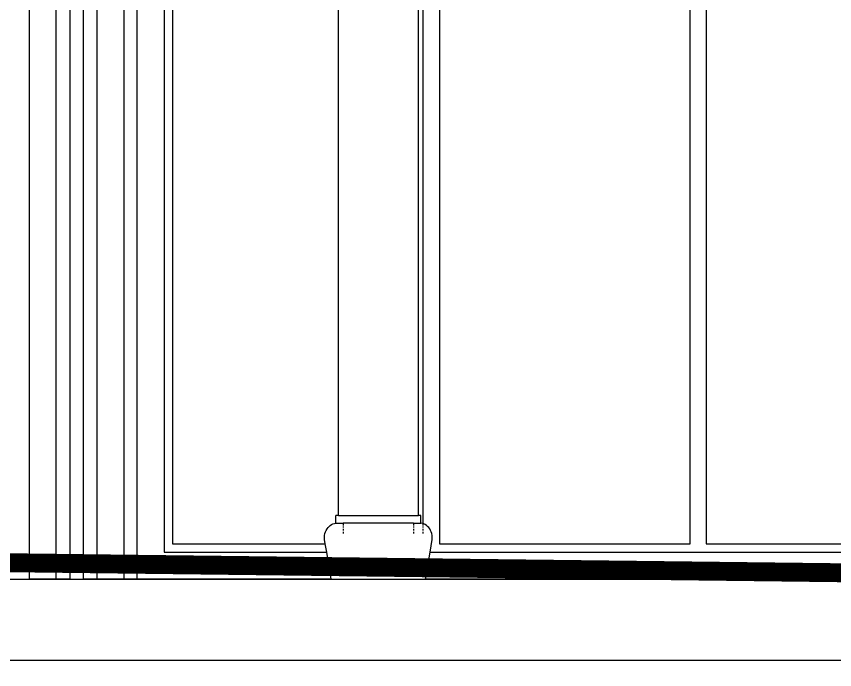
# Model space of a CAD drawing. Extents: x -24961 to 905641, y -154323 to 635957.
# Drawn here: x 396981 to 400008, y -120407 to -117989 of the extents above; entities that cross this region are included whole.
import ezdxf

# ---------------------------------------------------------------- set-up
doc = ezdxf.new("R2010")
doc.units = 0
doc.header["$LTSCALE"] = 1000
doc.header["$MEASUREMENT"] = 0
for name, color, linetype in [('DOTE', 1, 'Continuous'), ('WALL', 9, 'Continuous'), ('窗', 154, 'Continuous')]:
    doc.layers.add(name, color=color, linetype=linetype)

msp = doc.modelspace()

# ---------------------------------------------------------------- linework, layer by layer
for p, q in [((397178.2, -116498.1), (397178.2, -120071.9)), ((397228.2, -116498.1), (397228.2, -120071.9)), ((397278.2, -116498.1), (397278.2, -120071.9)), ((397378.2, -116498.1), (397378.2, -120071.9)), ((397128.2, -120071.9), (397128.2, -116579.6)), ((398172, -119837), (398172, -117056)), ((398468, -119837), (398468, -117059.6)), ((398172, -119837), (398162.4, -119837)), ((398162.4, -119864.6), (398162.4, -119837)), ((398172, -119837), (398468, -119837)), ((398477.6, -119837), (398468, -119837)), ((398477.6, -119864.6), (398477.6, -119837)), ((398142.2, -119873.1), (398146.9, -119869.9)), ((398146.9, -119869.9), (398151.9, -119867.5)), ((398151.9, -119867.5), (398157.1, -119865.7)), ((398157.1, -119865.7), (398162.4, -119864.6)), ((398162.4, -119864.6), (398190.2, -119864.6)), ((398190.2, -119864.6), (398190.2, -119873.1)), ((398449.8, -119864.6), (398190.2, -119864.6)), ((398449.8, -119864.6), (398449.8, -119873.1)), ((398449.8, -119864.6), (398477.6, -119864.6)), ((398482.9, -119865.7), (398477.6, -119864.6)), ((398485.7, -119866.6), (398482.9, -119865.7)), ((398485.7, -119873.1), (398485.7, -119866.6)), ((398488.1, -119867.5), (398485.7, -119866.6)), ((398493.1, -119869.9), (398488.1, -119867.5)), ((398497.8, -119873.1), (398493.1, -119869.9)), ((398122, -119903.7), (398124.2, -119897.5)), ((398124.2, -119897.5), (398126.9, -119891.7)), ((398126.9, -119891.7), (398130, -119886.3)), ((398130, -119886.3), (398133.7, -119881.3)), ((398133.7, -119881.3), (398137.7, -119876.9)), ((398137.7, -119876.9), (398142.2, -119873.1)), ((398190.2, -119876.9), (398190.2, -119881.3)), ((398190.2, -119886.3), (398190.2, -119891.7)), ((398190.2, -119897.5), (398190.2, -119903.7)), ((398449.8, -119876.9), (398449.8, -119881.3)), ((398449.8, -119886.3), (398449.8, -119891.7)), ((398449.8, -119897.5), (398449.8, -119903.7)), ((398485.7, -119881.3), (398485.7, -119876.9)), ((398485.7, -119891.7), (398485.7, -119886.3)), ((398485.7, -119903.7), (398485.7, -119897.5)), ((398502.3, -119876.9), (398497.8, -119873.1)), ((398506.3, -119881.3), (398502.3, -119876.9)), ((398510, -119886.3), (398506.3, -119881.3)), ((398513.1, -119891.7), (398510, -119886.3)), ((398515.8, -119897.5), (398513.1, -119891.7)), ((398518, -119903.7), (398515.8, -119897.5)), ((398120.5, -119910.1), (398122, -119903.7)), ((398120.9, -119925.3), (398120.5, -119910.1)), ((398123.7, -119941.9), (398120.9, -119925.3)), ((398511.2, -119971.9), (398519.1, -119925.3)), ((398519.5, -119910.1), (398518, -119903.7)), ((398519.1, -119925.3), (398519.5, -119910.1)), ((398128.8, -119971.9), (398123.7, -119941.9)), ((398145.7, -120071.9), (398128.8, -119971.9)), ((398494.3, -120071.9), (398511.2, -119971.9)), ((396978.2, -120071.9), (397028.2, -120071.9)), ((397128.2, -120071.9), (397028.2, -120071.9)), ((397178.2, -120071.9), (397128.2, -120071.9)), ((397178.2, -120071.9), (397228.2, -120071.9)), ((397278.2, -120071.9), (397228.2, -120071.9)), ((397378.2, -120071.9), (397278.2, -120071.9)), ((397428.2, -120071.9), (397378.2, -120071.9)), ((398145.7, -120071.9), (397428.2, -120071.9)), ((398145.7, -120071.9), (398494.3, -120071.9)), ((401859.8, -120071.9), (398494.3, -120071.9))]:
    msp.add_line(p, q)
at = {"layer": 'DOTE'}
for p, q in [((393685.1, -120071.9), (443041.3, -120071.9)), ((393685.1, -120371.9), (443041.3, -120371.9))]:
    msp.add_line(p, q, dxfattribs=at)
at = {"layer": 'WALL', "linetype": 'Continuous', "const_width": 70}
msp.add_lwpolyline([(393685.1, -119971.9), (401984.5, -120071.9), (410190.5, -120171.9), (414326.5, -120221.9), (422887, -120271.9), (427119, -120371.9), (443041.3, -120371.9)], dxfattribs=at)
at = {"layer": '窗'}
for p, q in [((397028.2, -116498.1), (397028.2, -120071.9)), ((397428.2, -120071.9), (397428.2, -116498.1)), ((397528.2, -116498.1), (397528.2, -119971.9)), ((397558.2, -117051.9), (397558.2, -119941.9)), ((398485.7, -119866.6), (398485.7, -117053.8)), ((398545.7, -117051.9), (398545.7, -119941.9)), ((399473.2, -119941.9), (399473.2, -117051.9)), ((399533.2, -117051.9), (399533.2, -119941.9)), ((397558.2, -119941.9), (398123.7, -119941.9)), ((398545.7, -119941.9), (399473.2, -119941.9)), ((399533.2, -119941.9), (400460.7, -119941.9)), ((397528.2, -119971.9), (398128.8, -119971.9)), ((398511.2, -119971.9), (401842.9, -119971.9))]:
    msp.add_line(p, q, dxfattribs=at)

doc.saveas('drawing.dxf')
